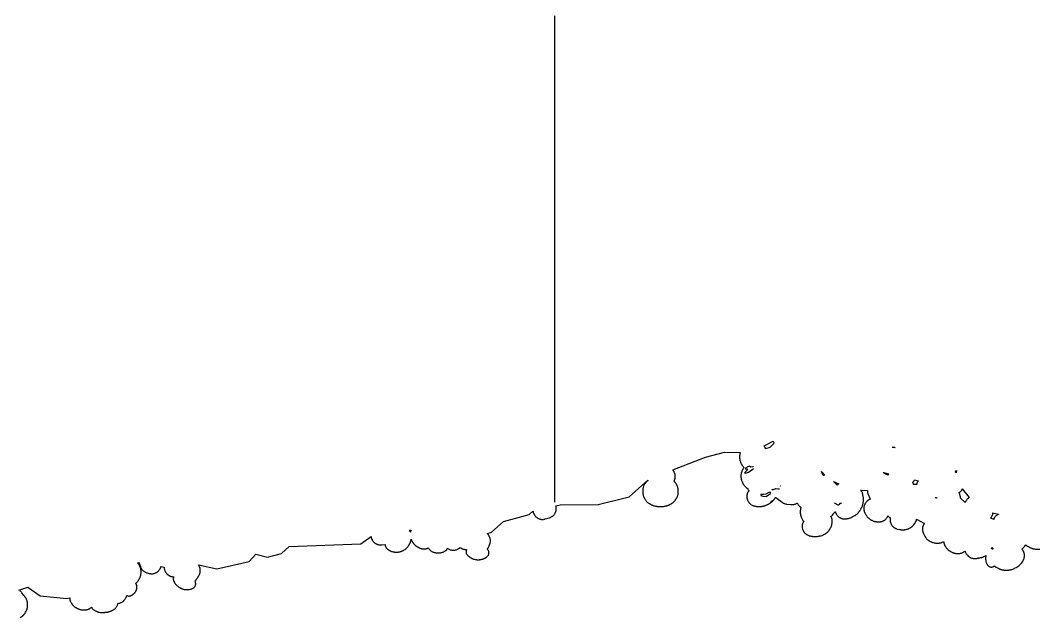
# Model space of a CAD drawing. Header units: metres. Extents: x 0 to 1325, y -1 to 773.
# Drawn here: x 94.1 to 188.3, y 66.1 to 121.2 of the extents above; entities that cross this region are included whole.
import ezdxf

# ---------------------------------------------------------------- set-up
doc = ezdxf.new("R2010")
doc.units = ezdxf.units.M

msp = doc.modelspace()

# ---------------------------------------------------------------- linework, layer by layer
at = {"layer": 'CUT'}
for points in [[(163.75, 82.218), (163.78, 82.178), (163.79, 82.168), (163.46, 81.878), (163.43, 81.848), (163.4, 81.818), (163.37, 81.778), (163.36, 81.768), (162.97, 81.658), (162.96, 81.698), (162.95, 81.738), (162.93, 81.778), (162.92, 81.788), (162.92, 81.808), (162.91, 81.818), (162.91, 81.828), (162.89, 81.868), (162.86, 81.898), (162.86, 81.908), (162.86, 81.918), (163.69, 82.358), (163.69, 82.338), (163.71, 82.288), (163.73, 82.248), (163.75, 82.218)], [(174.69, 81.788), (174.89, 81.798), (174.94, 81.738), (174.69, 81.788)], [(168.31, 79.188), (168.15, 79.558), (168.44, 79.218), (168.42, 79.218), (168.37, 79.208), (168.33, 79.198), (168.31, 79.188)], [(174.04, 79.358), (174, 79.378), (173.97, 79.398), (173.93, 79.418), (173.89, 79.438), (173.85, 79.448), (173.87, 79.458), (173.89, 79.478), (174.34, 79.338), (174.32, 79.228), (174.11, 79.278), (174.1, 79.288), (174.07, 79.328), (174.04, 79.358)], [(180.61, 79.648), (180.6, 79.448), (180.57, 79.478), (180.54, 79.508), (180.51, 79.528), (180.61, 79.648)], [(169.64, 78.358), (169.61, 78.328), (169.58, 78.308), (169.26, 78.638), (169.75, 78.408), (169.72, 78.398), (169.68, 78.378), (169.64, 78.358)], [(176.98, 78.538), (176.96, 78.488), (176.95, 78.448), (176.94, 78.408), (176.94, 78.368), (176.73, 78.358), (176.68, 78.348), (176.67, 78.348), (176.66, 78.378), (176.65, 78.418), (176.62, 78.458), (176.6, 78.498), (176.57, 78.528), (176.56, 78.538), (176.6, 78.558), (176.63, 78.588), (176.66, 78.628), (176.68, 78.658), (176.7, 78.698), (176.72, 78.738), (176.73, 78.778), (176.73, 78.798), (177.11, 78.708), (177.07, 78.678), (177.04, 78.648), (177.02, 78.608), (176.99, 78.568), (176.98, 78.538)], [(180.98, 77.228), (180.86, 77.628), (180.87, 77.628), (180.91, 77.648), (180.95, 77.668), (180.99, 77.698), (181.02, 77.728), (181.05, 77.758), (181.08, 77.788), (181.1, 77.828), (181.12, 77.868), (181.14, 77.908), (181.15, 77.948), (181.15, 77.968), (181.79, 77.148), (181.75, 77.118), (181.71, 77.098), (181.68, 77.068), (181.65, 77.038), (181.63, 77.018), (181.6, 76.988), (181.56, 76.938), (181.53, 76.898), (181.5, 76.858), (181.48, 76.828), (181.47, 76.808), (181.46, 76.788), (181.44, 76.768), (181.42, 76.738), (181.41, 76.708), (181, 77.088), (181, 77.098), (181, 77.148), (180.99, 77.188), (180.98, 77.228)], [(178.68, 77.148), (178.72, 77.158), (178.76, 77.168), (178.8, 77.108), (178.64, 77.138), (178.68, 77.148)], [(184.41, 75.558), (184.38, 75.538), (184.35, 75.518), (184.33, 75.498), (184.31, 75.488), (184.27, 75.458), (184.22, 75.418), (184.19, 75.388), (184.16, 75.348), (184.13, 75.308), (184.11, 75.268), (184.1, 75.248), (184.08, 75.208), (184.07, 75.168), (184.06, 75.118), (183.78, 75.238), (183.8, 75.268), (183.82, 75.298), (183.84, 75.338), (183.86, 75.378), (183.88, 75.418), (183.9, 75.458), (183.92, 75.498), (183.94, 75.538), (183.96, 75.588), (183.97, 75.628), (183.98, 75.688), (183.98, 75.728), (184.51, 75.608), (184.49, 75.598), (184.45, 75.578), (184.41, 75.558)], [(130.23, 74.128), (130.21, 74.088), (130.19, 74.038), (130.18, 73.998), (130.18, 73.978), (130.18, 73.958), (130.17, 73.968), (130.16, 73.988), (130.15, 74.008), (130.15, 74.018), (130.13, 74.048), (130.13, 74.058), (130.11, 74.098), (130.09, 74.148), (130.24, 74.148), (130.23, 74.128)], [(183.87, 72.468), (183.88, 72.498), (183.89, 72.538), (184, 72.398), (183.98, 72.398), (183.94, 72.408), (183.9, 72.418), (183.85, 72.418), (183.86, 72.438), (183.87, 72.468)]]:
    msp.add_lwpolyline(points, close=True, dxfattribs=at)
for points in [[(94, 68.598), (94.85, 68.868), (95.99, 68.088), (98.43, 67.838), (98.71, 67.888), (98.7, 67.858), (98.7, 67.818), (98.7, 67.768), (98.71, 67.728), (98.72, 67.688), (98.74, 67.638), (98.76, 67.598), (98.78, 67.558), (98.82, 67.478), (98.84, 67.438), (98.86, 67.398), (98.88, 67.368), (98.94, 67.288), (98.97, 67.258), (98.98, 67.238), (98.99, 67.228), (99, 67.218), (99.01, 67.208), (99.04, 67.168), (99.07, 67.138), (99.12, 67.098), (99.16, 67.068), (99.2, 67.038), (99.23, 67.018), (99.25, 67.008), (99.27, 66.998), (99.29, 66.978), (99.32, 66.958), (99.36, 66.938), (99.4, 66.918), (99.44, 66.898), (99.48, 66.888), (99.49, 66.878), (99.5, 66.878), (99.51, 66.878), (99.53, 66.868), (99.54, 66.858), (99.56, 66.858), (99.58, 66.848), (99.6, 66.838), (99.65, 66.818), (99.69, 66.808), (99.75, 66.798), (99.78, 66.798), (99.8, 66.798), (99.83, 66.788), (99.88, 66.778), (99.92, 66.778), (100.08, 66.778), (100.13, 66.778), (100.18, 66.788), (100.2, 66.788), (100.25, 66.798), (100.29, 66.808), (100.31, 66.808), (100.35, 66.818), (100.39, 66.828), (100.44, 66.848), (100.48, 66.868), (100.52, 66.888), (100.56, 66.908), (100.6, 66.928), (100.64, 66.958), (100.68, 66.988), (100.73, 67.038), (100.74, 66.998), (100.76, 66.958), (100.79, 66.918), (100.81, 66.888), (100.85, 66.858), (100.88, 66.828), (100.92, 66.798), (100.96, 66.768), (100.98, 66.758), (101.01, 66.738), (101.06, 66.708), (101.1, 66.688), (101.14, 66.668), (101.18, 66.648), (101.19, 66.648), (101.22, 66.628), (101.23, 66.628), (101.25, 66.618), (101.27, 66.608), (101.29, 66.598), (101.31, 66.598), (101.33, 66.588), (101.37, 66.578), (101.38, 66.568), (101.42, 66.558), (101.44, 66.558), (101.54, 66.538), (101.59, 66.528), (101.63, 66.528), (101.81, 66.528), (101.85, 66.528), (101.88, 66.538), (101.92, 66.548), (101.94, 66.548), (101.96, 66.548), (101.99, 66.558), (102.03, 66.558), (102.05, 66.558), (102.09, 66.558), (102.12, 66.568), (102.18, 66.578), (102.22, 66.578), (102.26, 66.588), (102.27, 66.598), (102.3, 66.608), (102.31, 66.608), (102.32, 66.608), (102.35, 66.618), (102.36, 66.618), (102.39, 66.628), (102.41, 66.638), (102.45, 66.648), (102.49, 66.668), (102.53, 66.678), (102.54, 66.688), (102.56, 66.698), (102.57, 66.698), (102.59, 66.708), (102.6, 66.718), (102.61, 66.728), (102.64, 66.738), (102.68, 66.758), (102.72, 66.778), (102.76, 66.798), (102.79, 66.818), (102.82, 66.838), (102.84, 66.858), (102.88, 66.888), (102.92, 66.918), (102.95, 66.958), (102.96, 66.968), (102.97, 66.978), (103, 67.018), (103.03, 67.058), (103.05, 67.098), (103.09, 67.178), (103.11, 67.218), (103.13, 67.258), (103.15, 67.308), (103.16, 67.348), (103.16, 67.368), (103.19, 67.378), (103.24, 67.388), (103.26, 67.388), (103.3, 67.398), (103.34, 67.408), (103.39, 67.428), (103.43, 67.448), (103.47, 67.468), (103.51, 67.488), (103.54, 67.508), (103.55, 67.518), (103.59, 67.538), (103.63, 67.568), (103.67, 67.598), (103.7, 67.628), (103.71, 67.638), (103.74, 67.668), (103.77, 67.708), (103.8, 67.748), (103.82, 67.788), (103.83, 67.798), (103.85, 67.828), (103.87, 67.858), (103.89, 67.898), (103.91, 67.938), (103.93, 67.968), (103.95, 68.018), (103.96, 68.048), (103.98, 68.108), (104, 68.098), (104.04, 68.078), (104.08, 68.068), (104.13, 68.058), (104.17, 68.058), (104.21, 68.058), (104.26, 68.068), (104.3, 68.078), (104.34, 68.088), (104.38, 68.108), (104.42, 68.128), (104.46, 68.148), (104.5, 68.168), (104.54, 68.198), (104.58, 68.228), (104.59, 68.238), (104.6, 68.248), (104.65, 68.288), (104.68, 68.318), (104.71, 68.358), (104.73, 68.388), (104.74, 68.398), (104.76, 68.418), (104.78, 68.448), (104.8, 68.488), (104.82, 68.518), (104.83, 68.558), (104.85, 68.598), (104.85, 68.608), (104.86, 68.628), (104.88, 68.688), (104.89, 68.728), (104.9, 68.768), (104.91, 68.828), (104.91, 68.878), (104.91, 68.908), (104.91, 68.948), (104.9, 68.998), (104.89, 69.038), (104.88, 69.078), (104.86, 69.118), (104.83, 69.158), (104.81, 69.198), (104.79, 69.218), (104.81, 69.248), (104.83, 69.258), (104.84, 69.268), (104.85, 69.278), (104.86, 69.288), (104.9, 69.318), (104.93, 69.348), (104.97, 69.398), (105.03, 69.478), (105.05, 69.508), (105.07, 69.548), (105.09, 69.578), (105.09, 69.588), (105.12, 69.628), (105.14, 69.668), (105.16, 69.708), (105.18, 69.748), (105.2, 69.778), (105.22, 69.828), (105.24, 69.888), (105.25, 69.928), (105.26, 69.968), (105.27, 70.028), (105.27, 70.058), (105.27, 70.078), (105.28, 70.108), (105.29, 70.158), (105.29, 70.198), (105.29, 70.378), (105.29, 70.418), (105.28, 70.448), (105.27, 70.508), (105.27, 70.548), (105.26, 70.588), (105.25, 70.628), (105.24, 70.658), (105.22, 70.718), (105.21, 70.748), (105.19, 70.798), (105.17, 70.838), (105.14, 70.878), (105.14, 70.888), (105.13, 70.898), (105.12, 70.928), (105.09, 70.978), (105.07, 70.998), (105.05, 71.028), (105.05, 71.038), (105.03, 71.068), (105, 71.108), (104.99, 71.128), (105.06, 71.128), (105.11, 71.158), (105.12, 71.118), (105.13, 71.068), (105.14, 71.028), (105.15, 70.998), (105.17, 70.958), (105.17, 70.938), (105.23, 70.788), (105.23, 70.768), (105.25, 70.718), (105.27, 70.678), (105.29, 70.638), (105.31, 70.598), (105.33, 70.568), (105.35, 70.538), (105.37, 70.518), (105.39, 70.478), (105.42, 70.448), (105.45, 70.418), (105.5, 70.378), (105.54, 70.348), (105.56, 70.338), (105.59, 70.318), (105.64, 70.288), (105.68, 70.268), (105.72, 70.248), (105.75, 70.228), (105.8, 70.208), (105.86, 70.188), (106.05, 70.138), (106.08, 70.138), (106.09, 70.138), (106.12, 70.128), (106.13, 70.128), (106.16, 70.128), (106.19, 70.118), (106.24, 70.118), (106.33, 70.118), (106.38, 70.118), (106.44, 70.128), (106.48, 70.138), (106.52, 70.148), (106.58, 70.168), (106.63, 70.188), (106.67, 70.208), (106.71, 70.238), (106.72, 70.238), (106.73, 70.248), (106.77, 70.268), (106.8, 70.288), (106.84, 70.318), (106.89, 70.358), (106.95, 70.418), (106.98, 70.458), (107.01, 70.498), (107.03, 70.538), (107.05, 70.578), (107.09, 70.658), (107.11, 70.698), (107.12, 70.738), (107.13, 70.778), (107.13, 70.798), (107.44, 70.728), (107.43, 70.688), (107.43, 70.648), (107.43, 70.598), (107.44, 70.558), (107.45, 70.518), (107.46, 70.498), (107.46, 70.478), (107.48, 70.428), (107.5, 70.388), (107.52, 70.348), (107.54, 70.308), (107.56, 70.268), (107.58, 70.228), (107.61, 70.188), (107.64, 70.148), (107.65, 70.138), (107.66, 70.128), (107.69, 70.088), (107.73, 70.058), (107.77, 70.028), (107.79, 70.008), (107.82, 69.988), (107.85, 69.968), (107.89, 69.948), (107.93, 69.928), (107.97, 69.908), (108.01, 69.888), (108.06, 69.868), (108.1, 69.858), (108.14, 69.848), (108.16, 69.848), (108.21, 69.838), (108.26, 69.828), (108.3, 69.828), (108.33, 69.828), (108.31, 69.798), (108.29, 69.758), (108.28, 69.718), (108.27, 69.668), (108.27, 69.628), (108.27, 69.588), (108.28, 69.538), (108.29, 69.498), (108.3, 69.458), (108.32, 69.418), (108.33, 69.398), (108.37, 69.318), (108.39, 69.278), (108.41, 69.248), (108.44, 69.208), (108.47, 69.168), (108.51, 69.118), (108.54, 69.088), (108.57, 69.058), (108.63, 68.998), (108.68, 68.958), (108.72, 68.928), (108.76, 68.898), (108.79, 68.878), (108.83, 68.858), (108.87, 68.838), (108.95, 68.798), (108.99, 68.778), (109.03, 68.758), (109.06, 68.738), (109.11, 68.718), (109.17, 68.698), (109.21, 68.688), (109.27, 68.678), (109.3, 68.678), (109.32, 68.678), (109.35, 68.668), (109.4, 68.658), (109.44, 68.658), (109.6, 68.658), (109.64, 68.658), (109.69, 68.668), (109.72, 68.678), (109.74, 68.678), (109.77, 68.678), (109.83, 68.688), (109.87, 68.698), (109.91, 68.708), (109.97, 68.728), (110.02, 68.748), (110.05, 68.768), (110.09, 68.788), (110.13, 68.808), (110.17, 68.828), (110.2, 68.858), (110.23, 68.888), (110.26, 68.928), (110.28, 68.968), (110.3, 68.998), (110.32, 69.048), (110.33, 69.088), (110.34, 69.128), (110.34, 69.168), (110.34, 69.218), (110.33, 69.258), (110.33, 69.298), (110.31, 69.348), (110.29, 69.388), (110.27, 69.418), (110.26, 69.438), (110.28, 69.448), (110.34, 69.508), (110.37, 69.548), (110.39, 69.578), (110.4, 69.588), (110.42, 69.608), (110.42, 69.618), (110.43, 69.628), (110.45, 69.648), (110.48, 69.688), (110.51, 69.728), (110.53, 69.768), (110.53, 69.778), (110.55, 69.798), (110.56, 69.808), (110.56, 69.818), (110.58, 69.838), (110.58, 69.848), (110.59, 69.858), (110.59, 69.868), (110.61, 69.898), (110.61, 69.908), (110.63, 69.938), (110.65, 69.978), (110.67, 70.018), (110.69, 70.048), (110.71, 70.098), (110.73, 70.158), (110.74, 70.198), (110.75, 70.238), (110.76, 70.298), (110.76, 70.348), (110.76, 70.478), (110.76, 70.518), (110.75, 70.568), (110.74, 70.618), (110.73, 70.658), (110.72, 70.678), (110.72, 70.688), (110.72, 70.698), (110.71, 70.718), (110.7, 70.728), (110.69, 70.768), (110.67, 70.808), (110.65, 70.848), (110.63, 70.888), (110.61, 70.918), (110.6, 70.928), (112.3, 70.568), (115.27, 71.258), (115.89, 71.928), (116.96, 71.658), (118.27, 71.978), (118.96, 72.638), (125.58, 72.878), (126.55, 73.558), (126.55, 73.528), (126.55, 73.478), (126.56, 73.438), (126.57, 73.398), (126.59, 73.348), (126.61, 73.308), (126.63, 73.268), (126.65, 73.228), (126.67, 73.198), (126.68, 73.188), (126.7, 73.148), (126.73, 73.108), (126.76, 73.068), (126.79, 73.038), (126.84, 72.998), (126.85, 72.988), (126.86, 72.978), (126.9, 72.948), (126.94, 72.918), (126.98, 72.898), (127.02, 72.878), (127.06, 72.858), (127.1, 72.838), (127.15, 72.818), (127.19, 72.808), (127.21, 72.808), (127.25, 72.798), (127.28, 72.788), (127.34, 72.778), (127.39, 72.778), (127.48, 72.778), (127.53, 72.778), (127.84, 72.818), (127.84, 72.798), (127.84, 72.788), (127.84, 72.748), (127.85, 72.698), (127.86, 72.658), (127.87, 72.618), (127.89, 72.578), (127.92, 72.538), (127.94, 72.498), (127.97, 72.468), (128, 72.438), (128.03, 72.408), (128.07, 72.378), (128.11, 72.348), (128.15, 72.328), (128.16, 72.318), (128.17, 72.318), (128.19, 72.298), (128.24, 72.268), (128.27, 72.258), (128.31, 72.238), (128.35, 72.218), (128.38, 72.198), (128.43, 72.178), (128.49, 72.158), (128.57, 72.138), (128.63, 72.128), (128.66, 72.128), (128.68, 72.128), (128.71, 72.118), (128.76, 72.108), (128.8, 72.108), (128.98, 72.108), (129.02, 72.108), (129.05, 72.118), (129.11, 72.128), (129.15, 72.128), (129.19, 72.138), (129.27, 72.158), (129.33, 72.178), (129.38, 72.198), (129.41, 72.218), (129.45, 72.238), (129.49, 72.258), (129.53, 72.278), (129.57, 72.308), (129.58, 72.308), (129.61, 72.328), (129.65, 72.348), (129.68, 72.368), (129.72, 72.398), (129.76, 72.428), (129.81, 72.468), (129.84, 72.498), (129.85, 72.508), (129.91, 72.568), (129.94, 72.608), (129.97, 72.648), (129.99, 72.688), (130, 72.698), (130, 72.708), (130.02, 72.728), (130.04, 72.768), (130.05, 72.778), (130.06, 72.798), (130.07, 72.808), (130.08, 72.828), (130.09, 72.848), (130.1, 72.868), (130.12, 72.898), (130.14, 72.948), (130.15, 72.988), (130.16, 73.008), (130.17, 73.028), (130.17, 73.048), (130.18, 73.068), (130.19, 73.088), (130.21, 73.138), (130.22, 73.178), (130.23, 73.218), (130.23, 73.258), (130.24, 73.298), (130.25, 73.268), (130.27, 73.238), (130.29, 73.198), (130.31, 73.158), (130.33, 73.118), (130.35, 73.078), (130.38, 73.028), (130.4, 72.998), (130.42, 72.968), (130.44, 72.928), (130.47, 72.898), (130.48, 72.888), (130.49, 72.878), (130.51, 72.848), (130.54, 72.818), (130.57, 72.788), (130.59, 72.768), (130.6, 72.758), (130.61, 72.748), (130.64, 72.728), (130.66, 72.708), (130.7, 72.678), (130.74, 72.648), (130.77, 72.628), (130.81, 72.608), (130.85, 72.588), (130.94, 72.538), (130.95, 72.538), (130.99, 72.508), (131.03, 72.488), (131.08, 72.468), (131.14, 72.448), (131.18, 72.438), (131.2, 72.438), (131.24, 72.428), (131.27, 72.418), (131.33, 72.408), (131.38, 72.408), (131.47, 72.408), (131.52, 72.408), (131.58, 72.418), (131.62, 72.428), (131.66, 72.438), (131.72, 72.458), (131.75, 72.478), (131.77, 72.478), (131.82, 72.498), (131.84, 72.468), (131.87, 72.428), (131.9, 72.388), (131.91, 72.378), (131.92, 72.368), (131.96, 72.318), (131.99, 72.288), (132.03, 72.258), (132.07, 72.228), (132.11, 72.208), (132.12, 72.198), (132.16, 72.168), (132.2, 72.148), (132.24, 72.138), (132.27, 72.128), (132.28, 72.118), (132.3, 72.108), (132.31, 72.108), (132.32, 72.108), (132.36, 72.088), (132.4, 72.078), (132.42, 72.078), (132.47, 72.068), (132.52, 72.058), (132.62, 72.048), (132.66, 72.048), (132.84, 72.048), (132.89, 72.048), (132.94, 72.058), (132.96, 72.058), (133.01, 72.068), (133.05, 72.078), (133.07, 72.078), (133.15, 72.098), (133.21, 72.118), (133.26, 72.138), (133.3, 72.158), (133.34, 72.188), (133.35, 72.188), (133.36, 72.198), (133.4, 72.218), (133.44, 72.248), (133.47, 72.268), (133.5, 72.308), (133.53, 72.338), (133.55, 72.378), (133.57, 72.418), (133.59, 72.458), (133.59, 72.468), (133.63, 72.438), (133.67, 72.418), (133.75, 72.378), (133.79, 72.358), (133.84, 72.338), (133.88, 72.328), (133.92, 72.318), (133.94, 72.318), (133.99, 72.308), (134.04, 72.298), (134.08, 72.298), (134.19, 72.298), (134.23, 72.298), (134.28, 72.308), (134.33, 72.318), (134.35, 72.318), (134.39, 72.328), (134.43, 72.338), (134.48, 72.358), (134.52, 72.378), (134.56, 72.398), (134.6, 72.418), (134.63, 72.438), (134.66, 72.458), (134.67, 72.468), (134.71, 72.488), (134.75, 72.518), (134.77, 72.538), (134.8, 72.518), (134.82, 72.508), (134.85, 72.488), (134.9, 72.458), (134.94, 72.438), (134.98, 72.418), (135.03, 72.398), (135.07, 72.388), (135.11, 72.378), (135.13, 72.378), (135.18, 72.368), (135.23, 72.358), (135.27, 72.358), (135.35, 72.358), (135.36, 72.358), (135.35, 72.338), (135.33, 72.298), (135.32, 72.258), (135.31, 72.218), (135.31, 72.168), (135.31, 72.128), (135.32, 72.088), (135.32, 72.048), (135.34, 71.998), (135.35, 71.958), (135.38, 71.928), (135.4, 71.888), (135.43, 71.848), (135.46, 71.818), (135.49, 71.788), (135.52, 71.758), (135.55, 71.738), (135.56, 71.728), (135.57, 71.718), (135.6, 71.688), (135.64, 71.668), (135.67, 71.648), (135.7, 71.628), (135.75, 71.598), (135.79, 71.578), (135.87, 71.538), (135.91, 71.518), (135.94, 71.498), (135.99, 71.478), (136.05, 71.458), (136.17, 71.428), (136.21, 71.428), (136.27, 71.418), (136.3, 71.408), (136.34, 71.408), (136.53, 71.408), (136.57, 71.408), (136.6, 71.418), (136.66, 71.428), (136.7, 71.428), (136.78, 71.448), (136.83, 71.468), (136.85, 71.478), (136.87, 71.488), (136.89, 71.488), (136.9, 71.498), (136.92, 71.508), (136.93, 71.508), (136.94, 71.508), (136.95, 71.518), (136.99, 71.528), (137.03, 71.548), (137.07, 71.568), (137.11, 71.588), (137.14, 71.608), (137.16, 71.628), (137.18, 71.638), (137.2, 71.648), (137.23, 71.678), (137.24, 71.678), (137.28, 71.708), (137.3, 71.728), (137.33, 71.758), (137.35, 71.798), (137.38, 71.838), (137.4, 71.878), (137.41, 71.918), (137.42, 71.958), (137.43, 71.998), (137.43, 72.048), (137.43, 72.088), (137.42, 72.128), (137.41, 72.178), (137.4, 72.218), (137.38, 72.258), (137.36, 72.298), (137.33, 72.328), (137.3, 72.358), (137.28, 72.378), (137.28, 72.388), (137.29, 72.398), (137.29, 72.408), (137.3, 72.418), (137.32, 72.438), (137.34, 72.478), (137.35, 72.488), (137.36, 72.508), (137.37, 72.518), (137.38, 72.538), (137.39, 72.558), (137.4, 72.578), (137.42, 72.608), (137.44, 72.658), (137.44, 72.668), (137.45, 72.688), (137.46, 72.708), (137.46, 72.718), (137.47, 72.728), (137.47, 72.748), (137.48, 72.748), (137.48, 72.758), (137.48, 72.768), (137.48, 72.778), (137.49, 72.788), (137.49, 72.798), (137.49, 72.808), (137.5, 72.818), (137.52, 72.878), (137.53, 72.908), (137.54, 72.948), (137.55, 72.988), (137.56, 73.048), (137.56, 73.098), (137.56, 73.188), (137.56, 73.238), (137.55, 73.298), (137.54, 73.328), (137.53, 73.368), (137.53, 73.388), (137.52, 73.428), (137.5, 73.478), (137.48, 73.518), (137.46, 73.558), (137.44, 73.598), (137.41, 73.648), (137.39, 73.678), (137.38, 73.698), (137.35, 73.738), (137.31, 73.788), (137.28, 73.818), (137.26, 73.838), (137.65, 73.948), (138.78, 74.938), (141.14, 75.598), (141.49, 75.888), (141.5, 75.868), (141.51, 75.828), (141.51, 75.808), (141.52, 75.768), (141.54, 75.718), (141.56, 75.678), (141.58, 75.638), (141.6, 75.598), (141.63, 75.548), (141.65, 75.518), (141.66, 75.498), (141.69, 75.458), (141.73, 75.408), (141.76, 75.378), (141.81, 75.338), (141.85, 75.308), (141.88, 75.288), (141.92, 75.268), (141.96, 75.248), (142, 75.228), (142.04, 75.208), (142.08, 75.188), (142.13, 75.168), (142.21, 75.148), (142.27, 75.138), (142.32, 75.138), (142.41, 75.138), (142.46, 75.138), (142.52, 75.148), (142.55, 75.158), (142.59, 75.168), (142.62, 75.178), (142.98, 75.268), (143.02, 75.278), (143.07, 75.298), (143.11, 75.318), (143.15, 75.338), (143.19, 75.358), (143.24, 75.388), (143.27, 75.408), (143.29, 75.418), (143.33, 75.448), (143.38, 75.488), (143.41, 75.518), (143.45, 75.568), (143.48, 75.608), (143.5, 75.638), (143.52, 75.678), (143.54, 75.718), (143.58, 75.798), (143.6, 75.838), (143.62, 75.888), (143.63, 75.928), (143.64, 75.968), (143.65, 76.028), (143.65, 76.078), (143.65, 76.168), (143.65, 76.218), (143.64, 76.278), (143.63, 76.318), (143.61, 76.358), (143.61, 76.378), (144.01, 76.488), (147.52, 76.518), (150.37, 77.218), (152.11, 78.748), (152.12, 78.718), (152.13, 78.708), (152.09, 78.688), (152.05, 78.658), (152.02, 78.638), (151.98, 78.618), (151.95, 78.588), (151.94, 78.578), (151.9, 78.528), (151.84, 78.448), (151.82, 78.418), (151.8, 78.378), (151.78, 78.338), (151.74, 78.258), (151.72, 78.228), (151.7, 78.178), (151.68, 78.118), (151.67, 78.078), (151.66, 78.038), (151.65, 77.978), (151.65, 77.948), (151.65, 77.928), (151.64, 77.898), (151.63, 77.848), (151.63, 77.808), (151.63, 77.648), (151.63, 77.608), (151.64, 77.558), (151.65, 77.528), (151.65, 77.508), (151.65, 77.478), (151.66, 77.418), (151.68, 77.338), (151.7, 77.278), (151.72, 77.228), (151.74, 77.198), (151.76, 77.158), (151.78, 77.118), (151.8, 77.078), (151.83, 77.038), (151.83, 77.028), (151.85, 76.998), (151.87, 76.958), (151.89, 76.928), (151.92, 76.888), (151.95, 76.848), (151.99, 76.798), (152.02, 76.768), (152.03, 76.758), (152.09, 76.698), (152.13, 76.668), (152.17, 76.638), (152.21, 76.618), (152.22, 76.608), (152.23, 76.608), (152.25, 76.588), (152.29, 76.568), (152.3, 76.558), (152.32, 76.548), (152.33, 76.538), (152.35, 76.528), (152.37, 76.518), (152.39, 76.508), (152.42, 76.488), (152.47, 76.468), (152.51, 76.458), (152.53, 76.448), (152.55, 76.438), (152.57, 76.438), (152.59, 76.428), (152.61, 76.418), (152.66, 76.398), (152.74, 76.378), (152.76, 76.378), (152.8, 76.368), (152.86, 76.358), (152.89, 76.358), (152.91, 76.358), (152.93, 76.348), (152.94, 76.348), (152.98, 76.338), (153, 76.338), (153.05, 76.328), (153.1, 76.328), (153.45, 76.328), (153.49, 76.328), (153.54, 76.338), (153.63, 76.358), (153.64, 76.358), (153.67, 76.358), (153.69, 76.368), (153.7, 76.368), (153.76, 76.378), (153.8, 76.378), (153.84, 76.388), (153.85, 76.398), (153.87, 76.398), (153.88, 76.408), (153.89, 76.408), (153.91, 76.418), (153.92, 76.418), (153.93, 76.418), (153.95, 76.428), (153.97, 76.438), (153.99, 76.438), (154.04, 76.458), (154.07, 76.478), (154.11, 76.498), (154.15, 76.518), (154.17, 76.528), (154.25, 76.568), (154.29, 76.588), (154.33, 76.608), (154.36, 76.628), (154.4, 76.658), (154.44, 76.688), (154.49, 76.728), (154.55, 76.788), (154.58, 76.828), (154.62, 76.878), (154.63, 76.888), (154.66, 76.928), (154.67, 76.948), (154.67, 76.958), (154.69, 76.978), (154.7, 76.988), (154.71, 77.018), (154.72, 77.028), (154.72, 77.038), (154.73, 77.038), (154.74, 77.058), (154.75, 77.068), (154.76, 77.088), (154.77, 77.108), (154.78, 77.128), (154.8, 77.168), (154.82, 77.198), (154.84, 77.248), (154.85, 77.278), (154.87, 77.338), (154.88, 77.368), (154.9, 77.448), (154.9, 77.488), (154.91, 77.548), (154.92, 77.578), (154.92, 77.618), (154.92, 77.808), (154.92, 77.858), (154.91, 77.908), (154.91, 77.928), (154.9, 77.978), (154.89, 78.018), (154.89, 78.038), (154.87, 78.118), (154.85, 78.178), (154.83, 78.228), (154.81, 78.268), (154.78, 78.308), (154.78, 78.318), (154.77, 78.328), (154.76, 78.348), (154.74, 78.388), (154.72, 78.428), (154.7, 78.458), (154.67, 78.498), (154.63, 78.548), (154.6, 78.578), (154.59, 78.588), (154.56, 78.618), (154.52, 78.638), (154.53, 78.668), (154.55, 78.708), (154.57, 78.748), (154.58, 78.788), (154.59, 78.798), (154.6, 78.818), (154.6, 78.828), (154.6, 78.838), (154.61, 78.868), (154.62, 78.908), (154.63, 78.948), (154.63, 78.988), (154.64, 79.038), (154.64, 79.078), (154.64, 79.158), (154.64, 79.198), (154.63, 79.248), (154.62, 79.298), (154.61, 79.338), (154.6, 79.358), (154.6, 79.368), (154.6, 79.378), (154.59, 79.398), (154.58, 79.408), (154.57, 79.448), (154.55, 79.488), (154.53, 79.528), (154.51, 79.568), (154.48, 79.598), (154.48, 79.608), (154.47, 79.628), (154.46, 79.638), (154.45, 79.648), (154.44, 79.678), (154.41, 79.708), (154.4, 79.718), (157.44, 80.868), (159.2, 81.328), (160.64, 81.308), (160.63, 81.268), (160.62, 81.238), (160.61, 81.198), (160.6, 81.158), (160.6, 81.118), (160.59, 81.058), (160.58, 81.028), (160.58, 80.988), (160.58, 80.808), (160.58, 80.768), (160.59, 80.718), (160.6, 80.688), (160.6, 80.668), (160.6, 80.638), (160.61, 80.578), (160.62, 80.538), (160.63, 80.498), (160.65, 80.438), (160.67, 80.388), (160.69, 80.358), (160.71, 80.318), (160.73, 80.278), (160.75, 80.238), (160.78, 80.198), (160.78, 80.188), (160.8, 80.158), (160.82, 80.118), (160.84, 80.088), (160.9, 80.008), (160.94, 79.958), (160.97, 79.928), (161, 79.898), (160.98, 79.888), (160.94, 79.838), (160.91, 79.798), (160.89, 79.768), (160.87, 79.728), (160.86, 79.718), (160.83, 79.678), (160.81, 79.638), (160.8, 79.598), (160.79, 79.568), (160.78, 79.558), (160.78, 79.538), (160.77, 79.528), (160.77, 79.518), (160.75, 79.478), (160.74, 79.438), (160.73, 79.378), (160.73, 79.348), (160.73, 79.328), (160.72, 79.298), (160.71, 79.248), (160.71, 79.208), (160.71, 79.048), (160.71, 79.008), (160.72, 78.958), (160.73, 78.928), (160.73, 78.908), (160.73, 78.878), (160.74, 78.818), (160.75, 78.778), (160.76, 78.738), (160.78, 78.678), (160.8, 78.628), (160.82, 78.598), (160.84, 78.558), (160.86, 78.518), (160.88, 78.478), (160.89, 78.448), (160.92, 78.398), (160.94, 78.378), (160.94, 78.368), (160.95, 78.358), (160.97, 78.318), (161, 78.278), (161.03, 78.238), (161.06, 78.208), (161.12, 78.148), (161.18, 78.088), (161.22, 78.058), (161.26, 78.028), (161.3, 78.008), (161.31, 78.008), (161.32, 77.978), (161.33, 77.958), (161.35, 77.918), (161.37, 77.878), (161.4, 77.828), (161.42, 77.798), (161.43, 77.778), (161.45, 77.758), (161.42, 77.738), (161.39, 77.708), (161.37, 77.668), (161.34, 77.638), (161.32, 77.598), (161.31, 77.558), (161.29, 77.518), (161.28, 77.478), (161.27, 77.438), (161.26, 77.398), (161.25, 77.338), (161.25, 77.288), (161.25, 77.198), (161.25, 77.158), (161.26, 77.108), (161.27, 77.058), (161.27, 77.038), (161.28, 76.998), (161.3, 76.948), (161.32, 76.908), (161.34, 76.868), (161.36, 76.828), (161.38, 76.788), (161.4, 76.748), (161.43, 76.708), (161.46, 76.668), (161.47, 76.658), (161.48, 76.648), (161.52, 76.598), (161.55, 76.568), (161.59, 76.538), (161.63, 76.508), (161.67, 76.488), (161.75, 76.448), (161.79, 76.428), (161.83, 76.408), (161.88, 76.388), (161.92, 76.378), (161.94, 76.378), (161.99, 76.368), (162.01, 76.368), (162.06, 76.358), (162.09, 76.348), (162.13, 76.338), (162.18, 76.328), (162.23, 76.328), (162.49, 76.328), (162.53, 76.328), (162.58, 76.338), (162.59, 76.338), (162.63, 76.338), (162.66, 76.348), (162.72, 76.358), (162.76, 76.358), (162.8, 76.368), (162.81, 76.378), (162.84, 76.388), (162.85, 76.388), (162.86, 76.388), (162.89, 76.398), (162.9, 76.398), (162.92, 76.408), (162.94, 76.408), (162.97, 76.428), (162.98, 76.428), (163, 76.438), (163.01, 76.438), (163.02, 76.438), (163.03, 76.438), (163.03, 76.448), (163.04, 76.448), (163.05, 76.448), (163.09, 76.468), (163.13, 76.488), (163.17, 76.508), (163.21, 76.528), (163.25, 76.548), (163.3, 76.578), (163.32, 76.598), (163.33, 76.598), (163.34, 76.608), (163.37, 76.618), (163.39, 76.638), (163.4, 76.648), (163.42, 76.658), (163.44, 76.668), (163.48, 76.698), (163.52, 76.728), (163.55, 76.758), (163.57, 76.768), (163.59, 76.778), (163.62, 76.808), (163.63, 76.818), (163.64, 76.828), (163.66, 76.848), (163.72, 76.908), (163.75, 76.938), (163.75, 76.948), (163.76, 76.958), (163.79, 76.988), (163.82, 77.028), (163.85, 77.068), (163.87, 77.108), (163.88, 77.118), (163.91, 77.148), (163.93, 77.168), (163.99, 77.108), (164.04, 77.068), (164.51, 76.718), (164.55, 76.688), (164.58, 76.668), (164.62, 76.648), (164.66, 76.628), (164.69, 76.608), (164.74, 76.588), (164.8, 76.568), (164.84, 76.558), (164.86, 76.558), (164.91, 76.548), (164.95, 76.538), (165.32, 76.498), (165.37, 76.498), (165.46, 76.498), (165.51, 76.498), (165.57, 76.508), (165.6, 76.518), (165.64, 76.528), (165.66, 76.528), (165.7, 76.538), (165.75, 76.558), (165.79, 76.578), (165.83, 76.598), (165.87, 76.618), (165.91, 76.638), (165.93, 76.608), (165.95, 76.568), (165.97, 76.528), (165.99, 76.488), (166.02, 76.448), (166.05, 76.408), (166.08, 76.378), (166.13, 76.338), (166.14, 76.328), (166.15, 76.318), (166.19, 76.288), (166.23, 76.258), (166.25, 76.248), (166.25, 76.238), (166.23, 76.178), (166.22, 76.138), (166.21, 76.098), (166.21, 76.058), (166.2, 75.998), (166.19, 75.968), (166.19, 75.928), (166.19, 75.738), (166.19, 75.688), (166.2, 75.638), (166.2, 75.618), (166.21, 75.578), (166.21, 75.568), (166.22, 75.548), (166.22, 75.528), (166.22, 75.518), (166.23, 75.498), (166.23, 75.478), (166.24, 75.458), (166.24, 75.448), (166.25, 75.428), (166.25, 75.418), (166.26, 75.398), (166.26, 75.388), (166.26, 75.378), (166.27, 75.368), (166.27, 75.358), (166.27, 75.348), (166.28, 75.338), (166.29, 75.308), (166.31, 75.268), (166.33, 75.228), (166.35, 75.188), (166.37, 75.148), (166.4, 75.098), (166.42, 75.068), (166.43, 75.048), (166.46, 75.008), (166.47, 74.998), (166.51, 74.948), (166.52, 74.938), (166.49, 74.908), (166.46, 74.878), (166.44, 74.838), (166.42, 74.798), (166.4, 74.758), (166.39, 74.728), (166.38, 74.698), (166.37, 74.658), (166.36, 74.598), (166.36, 74.548), (166.36, 74.458), (166.36, 74.408), (166.37, 74.348), (166.4, 74.228), (166.42, 74.178), (166.44, 74.138), (166.46, 74.098), (166.48, 74.058), (166.5, 74.018), (166.52, 73.988), (166.54, 73.958), (166.56, 73.938), (166.59, 73.898), (166.62, 73.858), (166.66, 73.828), (166.67, 73.818), (166.68, 73.808), (166.72, 73.778), (166.76, 73.748), (166.8, 73.728), (166.84, 73.708), (166.88, 73.688), (166.92, 73.668), (166.98, 73.638), (167.01, 73.628), (167.04, 73.618), (167.08, 73.608), (167.1, 73.608), (167.15, 73.598), (167.2, 73.588), (167.23, 73.588), (167.24, 73.588), (167.28, 73.578), (167.33, 73.568), (167.37, 73.568), (167.74, 73.568), (167.78, 73.568), (167.83, 73.578), (167.87, 73.588), (167.88, 73.588), (167.91, 73.588), (167.93, 73.598), (167.94, 73.598), (168, 73.608), (168.04, 73.608), (168.08, 73.618), (168.11, 73.628), (168.2, 73.658), (168.26, 73.688), (168.32, 73.718), (168.36, 73.738), (168.44, 73.778), (168.48, 73.798), (168.52, 73.818), (168.55, 73.838), (168.59, 73.868), (168.63, 73.898), (168.65, 73.918), (168.68, 73.938), (168.69, 73.948), (168.7, 73.958), (168.72, 73.978), (168.75, 74.008), (168.78, 74.038), (168.8, 74.068), (168.81, 74.078), (168.82, 74.088), (168.85, 74.118), (168.87, 74.158), (168.89, 74.188), (168.91, 74.218), (168.94, 74.268), (168.96, 74.308), (168.98, 74.348), (169, 74.388), (169.02, 74.428), (169.04, 74.458), (169.06, 74.508), (169.08, 74.568), (169.09, 74.608), (169.1, 74.648), (169.11, 74.688), (169.11, 74.728), (169.12, 74.788), (169.13, 74.818), (169.13, 74.858), (169.13, 75.038), (169.13, 75.088), (169.12, 75.148), (169.11, 75.188), (169.09, 75.238), (169.07, 75.278), (169.06, 75.298), (169.04, 75.338), (169.01, 75.378), (169, 75.398), (169.03, 75.418), (169.04, 75.428), (169.05, 75.438), (169.1, 75.478), (169.13, 75.508), (169.15, 75.538), (169.21, 75.608), (169.24, 75.638), (169.26, 75.678), (169.26, 75.688), (169.29, 75.698), (169.32, 75.728), (169.36, 75.758), (169.39, 75.788), (169.42, 75.838), (169.43, 75.818), (169.44, 75.778), (169.45, 75.748), (169.47, 75.708), (169.49, 75.668), (169.51, 75.628), (169.53, 75.588), (169.56, 75.548), (169.59, 75.508), (169.63, 75.468), (169.64, 75.458), (169.67, 75.428), (169.7, 75.398), (169.73, 75.368), (169.76, 75.348), (169.8, 75.328), (169.81, 75.318), (169.85, 75.288), (169.89, 75.268), (169.93, 75.258), (169.96, 75.248), (169.97, 75.238), (169.99, 75.228), (170, 75.228), (170.01, 75.228), (170.05, 75.208), (170.09, 75.198), (170.13, 75.188), (170.19, 75.178), (170.24, 75.178), (170.33, 75.178), (170.37, 75.178), (170.42, 75.188), (170.46, 75.198), (170.47, 75.198), (170.5, 75.198), (170.52, 75.208), (170.53, 75.208), (170.59, 75.218), (170.63, 75.218), (170.71, 75.238), (170.74, 75.248), (170.8, 75.268), (170.83, 75.278), (170.88, 75.298), (170.92, 75.318), (170.96, 75.348), (170.97, 75.348), (170.98, 75.358), (171.1, 75.418), (171.18, 75.458), (171.23, 75.488), (171.26, 75.508), (171.28, 75.518), (171.32, 75.548), (171.36, 75.578), (171.37, 75.588), (171.42, 75.628), (171.46, 75.658), (171.49, 75.688), (171.52, 75.728), (171.53, 75.738), (171.55, 75.758), (171.56, 75.778), (171.58, 75.798), (171.59, 75.808), (171.61, 75.838), (171.63, 75.858), (171.69, 75.938), (171.7, 75.958), (171.72, 75.988), (171.75, 76.038), (171.77, 76.078), (171.79, 76.118), (171.81, 76.158), (171.85, 76.238), (171.86, 76.248), (171.86, 76.258), (171.89, 76.298), (171.91, 76.338), (171.93, 76.388), (171.94, 76.418), (171.96, 76.478), (171.97, 76.508), (171.98, 76.548), (171.99, 76.588), (172, 76.648), (172, 76.688), (172, 76.698), (172.01, 76.728), (172.02, 76.778), (172.02, 76.828), (172.02, 77.088), (172.02, 77.128), (172.01, 77.178), (172, 77.218), (172, 77.228), (172, 77.258), (171.99, 77.278), (171.99, 77.288), (171.98, 77.348), (171.98, 77.388), (171.96, 77.468), (171.95, 77.498), (171.93, 77.558), (171.92, 77.588), (171.9, 77.638), (171.88, 77.678), (171.85, 77.718), (171.85, 77.728), (171.84, 77.738), (171.82, 77.778), (171.8, 77.818), (171.78, 77.848), (172.4, 77.788), (172.4, 77.778), (172.39, 77.748), (172.39, 77.708), (172.39, 77.658), (172.4, 77.618), (172.41, 77.578), (172.42, 77.538), (172.63, 76.988), (172.61, 76.978), (172.57, 76.968), (172.53, 76.948), (172.49, 76.918), (172.45, 76.898), (172.43, 76.878), (172.42, 76.868), (172.39, 76.848), (172.35, 76.818), (172.32, 76.788), (172.29, 76.758), (172.26, 76.718), (172.23, 76.678), (172.21, 76.638), (172.2, 76.628), (172.18, 76.598), (172.16, 76.558), (172.14, 76.518), (172.12, 76.478), (172.1, 76.428), (172.09, 76.388), (172.08, 76.348), (172.07, 76.308), (172.06, 76.248), (172.06, 76.198), (172.06, 76.108), (172.06, 76.058), (172.07, 75.998), (172.08, 75.968), (172.09, 75.928), (172.09, 75.908), (172.1, 75.868), (172.12, 75.808), (172.14, 75.758), (172.16, 75.718), (172.19, 75.678), (172.19, 75.668), (172.22, 75.618), (172.24, 75.578), (172.27, 75.528), (172.29, 75.498), (172.3, 75.478), (172.33, 75.438), (172.34, 75.428), (172.38, 75.378), (172.41, 75.338), (172.47, 75.278), (172.51, 75.248), (172.56, 75.208), (172.57, 75.198), (172.61, 75.168), (172.65, 75.138), (172.67, 75.128), (172.7, 75.108), (172.75, 75.078), (172.79, 75.058), (172.87, 75.018), (172.9, 74.998), (172.95, 74.978), (173.01, 74.958), (173.05, 74.948), (173.09, 74.938), (173.15, 74.928), (173.18, 74.928), (173.2, 74.928), (173.23, 74.918), (173.28, 74.908), (173.32, 74.908), (173.5, 74.908), (173.54, 74.908), (173.59, 74.918), (173.64, 74.928), (173.66, 74.928), (173.74, 74.948), (173.79, 74.968), (173.83, 74.988), (173.87, 75.008), (173.91, 75.028), (173.94, 75.048), (173.95, 75.058), (173.99, 75.078), (174.03, 75.108), (174.07, 75.138), (174.1, 75.168), (174.13, 75.198), (174.16, 75.238), (174.19, 75.278), (174.21, 75.318), (174.22, 75.328), (174.24, 75.358), (174.26, 75.398), (174.28, 75.438), (174.29, 75.458), (174.3, 75.438), (174.33, 75.408), (174.36, 75.378), (174.4, 75.348), (174.44, 75.318), (174.48, 75.308), (174.5, 75.298), (174.5, 75.288), (174.49, 75.248), (174.48, 75.198), (174.48, 75.158), (174.48, 75.078), (174.48, 75.038), (174.49, 74.988), (174.5, 74.938), (174.5, 74.918), (174.51, 74.878), (174.52, 74.838), (174.54, 74.788), (174.56, 74.748), (174.58, 74.708), (174.6, 74.668), (174.62, 74.628), (174.65, 74.588), (174.68, 74.548), (174.77, 74.458), (174.8, 74.428), (174.84, 74.398), (174.88, 74.368), (174.92, 74.348), (175, 74.308), (175.04, 74.288), (175.08, 74.268), (175.13, 74.248), (175.17, 74.238), (175.18, 74.238), (175.36, 74.198), (175.38, 74.198), (175.41, 74.188), (175.43, 74.188), (175.48, 74.178), (175.53, 74.168), (175.57, 74.168), (175.73, 74.168), (175.77, 74.168), (175.82, 74.178), (175.85, 74.188), (175.87, 74.188), (175.9, 74.188), (175.96, 74.198), (176.04, 74.218), (176.1, 74.238), (176.15, 74.258), (176.18, 74.278), (176.22, 74.298), (176.34, 74.358), (176.38, 74.378), (176.41, 74.398), (176.45, 74.428), (176.49, 74.458), (176.52, 74.488), (176.54, 74.498), (176.55, 74.508), (176.56, 74.518), (176.57, 74.528), (176.61, 74.558), (176.64, 74.588), (176.68, 74.638), (176.74, 74.718), (176.76, 74.748), (176.78, 74.788), (176.8, 74.818), (176.81, 74.828), (176.83, 74.868), (176.84, 74.908), (176.85, 74.918), (176.88, 74.988), (176.9, 75.028), (176.91, 75.078), (176.92, 75.118), (176.92, 75.158), (177.65, 74.768), (177.63, 74.748), (177.61, 74.718), (177.59, 74.678), (177.57, 74.648), (177.56, 74.608), (177.54, 74.568), (177.54, 74.558), (177.53, 74.538), (177.51, 74.478), (177.49, 74.398), (177.48, 74.338), (177.48, 74.288), (177.48, 74.198), (177.48, 74.148), (177.49, 74.088), (177.5, 74.058), (177.51, 74.018), (177.51, 73.998), (177.52, 73.958), (177.53, 73.928), (177.55, 73.898), (177.55, 73.888), (177.56, 73.878), (177.56, 73.858), (177.57, 73.818), (177.59, 73.768), (177.61, 73.738), (177.63, 73.698), (177.65, 73.658), (177.66, 73.628), (177.69, 73.578), (177.71, 73.558), (177.73, 73.528), (177.73, 73.518), (177.75, 73.488), (177.78, 73.448), (177.79, 73.438), (177.83, 73.388), (177.86, 73.348), (177.92, 73.288), (177.97, 73.248), (178.05, 73.188), (178.08, 73.168), (178.12, 73.148), (178.16, 73.128), (178.2, 73.108), (178.28, 73.068), (178.32, 73.048), (178.35, 73.028), (178.4, 73.008), (178.46, 72.988), (178.54, 72.968), (178.58, 72.958), (178.62, 72.958), (178.68, 72.948), (178.71, 72.938), (178.75, 72.938), (178.94, 72.938), (178.98, 72.938), (179.01, 72.948), (179.07, 72.958), (179.11, 72.958), (179.15, 72.968), (179.19, 72.978), (179.23, 72.998), (179.24, 72.998), (179.26, 73.008), (179.28, 73.018), (179.39, 73.048), (179.43, 73.058), (179.44, 73.058), (179.45, 73.008), (179.46, 72.958), (179.46, 72.938), (179.47, 72.898), (179.48, 72.858), (179.5, 72.808), (179.52, 72.768), (179.54, 72.728), (179.55, 72.708), (179.57, 72.668), (179.6, 72.618), (179.62, 72.588), (179.64, 72.558), (179.66, 72.518), (179.69, 72.488), (179.7, 72.478), (179.71, 72.468), (179.73, 72.438), (179.76, 72.408), (179.79, 72.378), (179.81, 72.358), (179.82, 72.348), (179.83, 72.338), (179.86, 72.318), (179.87, 72.308), (179.92, 72.268), (179.93, 72.258), (179.97, 72.228), (179.99, 72.218), (180.02, 72.198), (180.07, 72.168), (180.15, 72.128), (180.19, 72.108), (180.2, 72.108), (180.23, 72.088), (180.24, 72.088), (180.26, 72.078), (180.28, 72.068), (180.3, 72.058), (180.32, 72.058), (180.34, 72.048), (180.36, 72.038), (180.41, 72.018), (180.45, 72.008), (180.49, 72.008), (180.55, 71.998), (180.58, 71.988), (180.62, 71.988), (180.85, 71.988), (180.89, 71.988), (180.94, 71.998), (180.99, 72.008), (181.01, 72.008), (181.09, 72.028), (181.14, 72.048), (181.18, 72.068), (181.22, 72.088), (181.26, 72.108), (181.29, 72.128), (181.3, 72.138), (181.34, 72.158), (181.38, 72.188), (181.4, 72.208), (181.41, 72.178), (181.43, 72.128), (181.45, 72.088), (181.47, 72.048), (181.49, 72.008), (181.51, 71.968), (181.53, 71.928), (181.56, 71.888), (181.59, 71.848), (181.62, 71.818), (181.71, 71.728), (181.75, 71.698), (181.79, 71.668), (181.83, 71.648), (181.87, 71.628), (181.91, 71.608), (181.95, 71.588), (182, 71.568), (182.08, 71.548), (182.1, 71.548), (182.15, 71.538), (182.2, 71.528), (182.24, 71.528), (182.42, 71.528), (182.46, 71.528), (182.49, 71.538), (182.55, 71.548), (182.59, 71.548), (182.63, 71.558), (182.66, 71.568), (182.69, 71.578), (182.72, 71.588), (182.74, 71.588), (182.77, 71.598), (182.83, 71.608), (182.87, 71.608), (182.9, 71.618), (182.94, 71.628), (182.96, 71.628), (183, 71.638), (183.06, 71.658), (183.11, 71.678), (183.14, 71.698), (183.18, 71.718), (183.22, 71.738), (183.26, 71.758), (183.3, 71.778), (183.33, 71.788), (183.33, 71.778), (183.32, 71.718), (183.31, 71.688), (183.31, 71.648), (183.31, 71.458), (183.31, 71.418), (183.32, 71.388), (183.33, 71.328), (183.33, 71.288), (183.36, 71.168), (183.38, 71.108), (183.4, 71.058), (183.42, 71.028), (183.44, 70.988), (183.46, 70.948), (183.48, 70.908), (183.51, 70.878), (183.54, 70.848), (183.58, 70.818), (183.62, 70.798), (183.65, 70.778), (183.7, 70.758), (183.74, 70.748), (183.78, 70.738), (183.82, 70.738), (183.87, 70.738), (183.91, 70.748), (183.95, 70.748), (184, 70.768), (184.04, 70.788), (184.07, 70.808), (184.11, 70.828), (184.12, 70.838), (184.14, 70.818), (184.15, 70.808), (184.19, 70.778), (184.22, 70.758), (184.23, 70.758), (184.26, 70.738), (184.28, 70.718), (184.33, 70.688), (184.36, 70.678), (184.4, 70.658), (184.47, 70.628), (184.48, 70.618), (184.49, 70.608), (184.51, 70.598), (184.52, 70.598), (184.54, 70.588), (184.55, 70.578), (184.57, 70.578), (184.59, 70.568), (184.63, 70.548), (184.67, 70.538), (184.68, 70.538), (184.68, 70.528), (184.69, 70.528), (184.7, 70.528), (184.71, 70.528), (184.72, 70.518), (184.73, 70.518), (184.74, 70.508), (184.76, 70.508), (184.77, 70.498), (184.81, 70.488), (184.87, 70.478), (184.9, 70.478), (184.92, 70.478), (184.95, 70.468), (185, 70.458), (185.05, 70.448), (185.09, 70.448), (185.35, 70.448), (185.4, 70.448), (185.45, 70.458), (185.48, 70.468), (185.49, 70.468), (185.53, 70.468), (185.58, 70.478), (185.62, 70.488), (185.66, 70.498), (185.68, 70.498), (185.72, 70.508), (185.75, 70.518), (185.81, 70.538), (185.84, 70.548), (185.89, 70.568), (185.93, 70.588), (185.97, 70.618), (185.98, 70.618), (186.03, 70.648), (186.15, 70.708), (186.19, 70.728), (186.24, 70.758), (186.27, 70.778), (186.29, 70.788), (186.37, 70.848), (186.38, 70.858), (186.43, 70.898), (186.47, 70.928), (186.5, 70.958), (186.53, 70.998), (186.54, 71.008), (186.56, 71.028), (186.57, 71.048), (186.59, 71.068), (186.6, 71.078), (186.62, 71.108), (186.64, 71.128), (186.7, 71.208), (186.71, 71.228), (186.73, 71.258), (186.76, 71.308), (186.78, 71.348), (186.8, 71.388), (186.82, 71.428), (186.84, 71.468), (186.86, 71.518), (186.88, 71.598), (186.88, 71.618), (186.89, 71.668), (186.9, 71.718), (186.9, 71.758), (186.9, 71.838), (186.9, 71.878), (186.89, 71.928), (186.88, 71.978), (186.88, 71.998), (186.87, 72.038), (186.85, 72.088), (186.83, 72.128), (186.79, 72.208), (186.77, 72.248), (186.75, 72.288), (186.72, 72.328), (186.69, 72.368), (186.66, 72.398), (186.69, 72.418), (186.71, 72.438), (186.75, 72.468), (186.79, 72.498), (186.82, 72.538), (186.83, 72.548), (186.84, 72.558), (186.87, 72.598), (186.89, 72.628), (186.9, 72.638), (186.92, 72.658), (186.94, 72.698), (186.97, 72.738), (186.99, 72.778), (186.99, 72.798), (187, 72.788), (187.01, 72.778), (187.03, 72.768), (187.05, 72.748), (187.09, 72.718), (187.12, 72.698), (187.13, 72.698), (187.16, 72.678), (187.18, 72.658), (187.23, 72.628), (187.26, 72.618), (187.3, 72.598), (187.34, 72.578), (187.37, 72.568), (187.38, 72.558), (187.39, 72.548), (187.41, 72.538), (187.42, 72.538), (187.44, 72.528), (187.45, 72.518), (187.47, 72.518), (187.49, 72.508), (187.53, 72.488), (187.57, 72.478), (187.58, 72.478), (187.58, 72.468), (187.59, 72.468), (187.6, 72.468), (187.61, 72.468), (187.62, 72.458), (187.63, 72.458), (187.64, 72.448), (187.66, 72.448), (187.67, 72.438), (187.71, 72.428), (187.77, 72.418), (187.8, 72.418), (187.82, 72.418), (187.9, 72.398), (187.95, 72.388), (187.99, 72.388), (188.25, 72.388), (188.3, 72.388)], [(94.13, 66.068), (94.18, 66.098), (94.21, 66.118), (94.23, 66.128), (94.27, 66.158), (94.28, 66.168), (94.33, 66.208), (94.34, 66.218), (94.37, 66.238), (94.38, 66.248), (94.39, 66.258), (94.41, 66.278), (94.44, 66.308), (94.47, 66.338), (94.49, 66.368), (94.5, 66.378), (94.51, 66.388), (94.54, 66.418), (94.56, 66.458), (94.58, 66.488), (94.6, 66.518), (94.63, 66.568), (94.67, 66.648), (94.69, 66.688), (94.71, 66.728), (94.74, 66.788), (94.75, 66.818), (94.76, 66.848), (94.77, 66.888), (94.77, 66.908), (94.78, 66.928), (94.79, 66.958), (94.79, 66.998), (94.8, 67.058), (94.81, 67.088), (94.81, 67.128), (94.81, 67.308), (94.81, 67.348), (94.8, 67.398), (94.79, 67.428), (94.79, 67.448), (94.79, 67.478), (94.78, 67.538), (94.76, 67.618), (94.74, 67.678), (94.72, 67.728), (94.7, 67.758), (94.68, 67.798), (94.64, 67.878), (94.62, 67.918), (94.59, 67.968), (94.57, 67.998), (94.56, 68.018), (94.53, 68.058), (94.51, 68.078), (94.49, 68.108), (94.48, 68.118), (94.28, 68.368), (94.25, 68.408), (94.22, 68.438), (94.19, 68.468), (94.14, 68.508)]]:
    msp.add_lwpolyline(points, dxfattribs=at)
at = {"layer": 'SCORE'}
for points in [[(143.53, 120.788), (143.53, 121.618)], [(143.53, 119.958), (143.53, 120.788)], [(143.53, 119.118), (143.53, 119.958)], [(143.53, 118.278), (143.53, 119.118)], [(143.53, 117.438), (143.53, 118.278)], [(143.53, 116.598), (143.53, 117.438)], [(143.53, 115.758), (143.53, 116.598)], [(143.53, 114.908), (143.53, 115.758)], [(143.53, 114.058), (143.53, 114.908)], [(143.53, 113.208), (143.53, 114.058)], [(143.53, 112.358), (143.53, 113.208)], [(143.53, 111.498), (143.53, 112.358)], [(143.53, 110.648), (143.53, 111.498)], [(143.53, 109.788), (143.53, 110.648)], [(143.53, 108.928), (143.53, 109.788)], [(143.53, 108.058), (143.53, 108.928)], [(143.53, 107.198), (143.53, 108.058)], [(143.53, 106.328), (143.53, 107.198)], [(143.53, 105.458), (143.53, 106.328)], [(143.53, 104.588), (143.53, 105.458)], [(143.53, 103.708), (143.53, 104.588)], [(143.53, 102.828), (143.53, 103.708)], [(143.53, 101.958), (143.53, 102.828)], [(143.53, 101.068), (143.53, 101.958)], [(143.53, 100.188), (143.53, 101.068)], [(143.53, 99.298), (143.53, 100.188)], [(143.53, 98.408), (143.53, 99.298)], [(143.53, 97.518), (143.53, 98.408)], [(143.53, 96.628), (143.53, 97.518)], [(143.53, 95.728), (143.53, 96.628)], [(143.53, 94.838), (143.53, 95.728)], [(143.53, 93.928), (143.53, 94.838)], [(143.53, 93.028), (143.53, 93.928)], [(143.53, 92.128), (143.53, 93.028)], [(143.53, 91.218), (143.53, 92.128)], [(143.52, 90.308), (143.53, 91.218)], [(143.52, 89.388), (143.52, 90.308)], [(143.52, 88.478), (143.52, 89.388)], [(143.52, 87.558), (143.52, 88.478)], [(143.52, 86.638), (143.52, 87.558)], [(143.52, 85.708), (143.52, 86.638)], [(143.52, 84.788), (143.52, 85.708)], [(143.52, 83.858), (143.52, 84.788)], [(143.52, 82.928), (143.52, 83.858)], [(143.52, 81.988), (143.52, 82.928)], [(143.52, 81.048), (143.52, 81.988)], [(143.52, 80.108), (143.52, 81.048)], [(143.52, 79.168), (143.52, 80.108)], [(161.88, 79.978), (161.8, 79.988), (161.62, 79.968), (161.5, 80.038), (161.33, 79.988), (161.13, 79.868), (161.12, 79.768), (161.29, 79.798)], [(143.52, 78.228), (143.52, 79.168)], [(161.29, 79.798), (161.28, 79.688), (161.12, 79.538), (161.03, 79.438), (161.16, 79.388), (161.41, 79.508), (161.7, 79.718), (161.86, 79.838)], [(143.52, 77.278), (143.52, 78.228)], [(164.36, 78.208), (164.34, 78.228), (164.37, 78.238)], [(143.52, 76.718), (143.52, 77.278)], [(163.45, 77.518), (163.43, 77.648), (163.28, 77.628), (163.01, 77.478), (162.8, 77.428), (162.53, 77.428), (162.53, 77.338), (162.72, 77.268), (163.03, 77.248), (163.45, 77.518)], [(163.57, 77.968), (163.59, 77.908), (163.71, 77.908), (163.93, 77.998), (164.19, 77.958), (164.27, 77.968)], [(163.59, 76.778), (163.62, 76.808), (163.63, 76.818), (163.64, 76.828), (163.65, 76.838), (163.61, 76.838), (163.51, 76.798), (163.44, 76.698), (163.45, 76.678), (163.48, 76.698), (163.52, 76.728), (163.55, 76.758), (163.57, 76.768), (163.59, 76.778)], [(169.36, 76.658), (169.38, 76.638), (169.67, 76.478), (169.72, 76.488)], [(169.72, 76.488), (169.82, 76.528), (169.82, 76.548), (169.83, 76.578), (169.84, 76.608), (169.86, 76.618), (169.99, 76.618), (169.98, 76.638)]]:
    msp.add_lwpolyline(points, dxfattribs=at)

doc.saveas('drawing.dxf')
